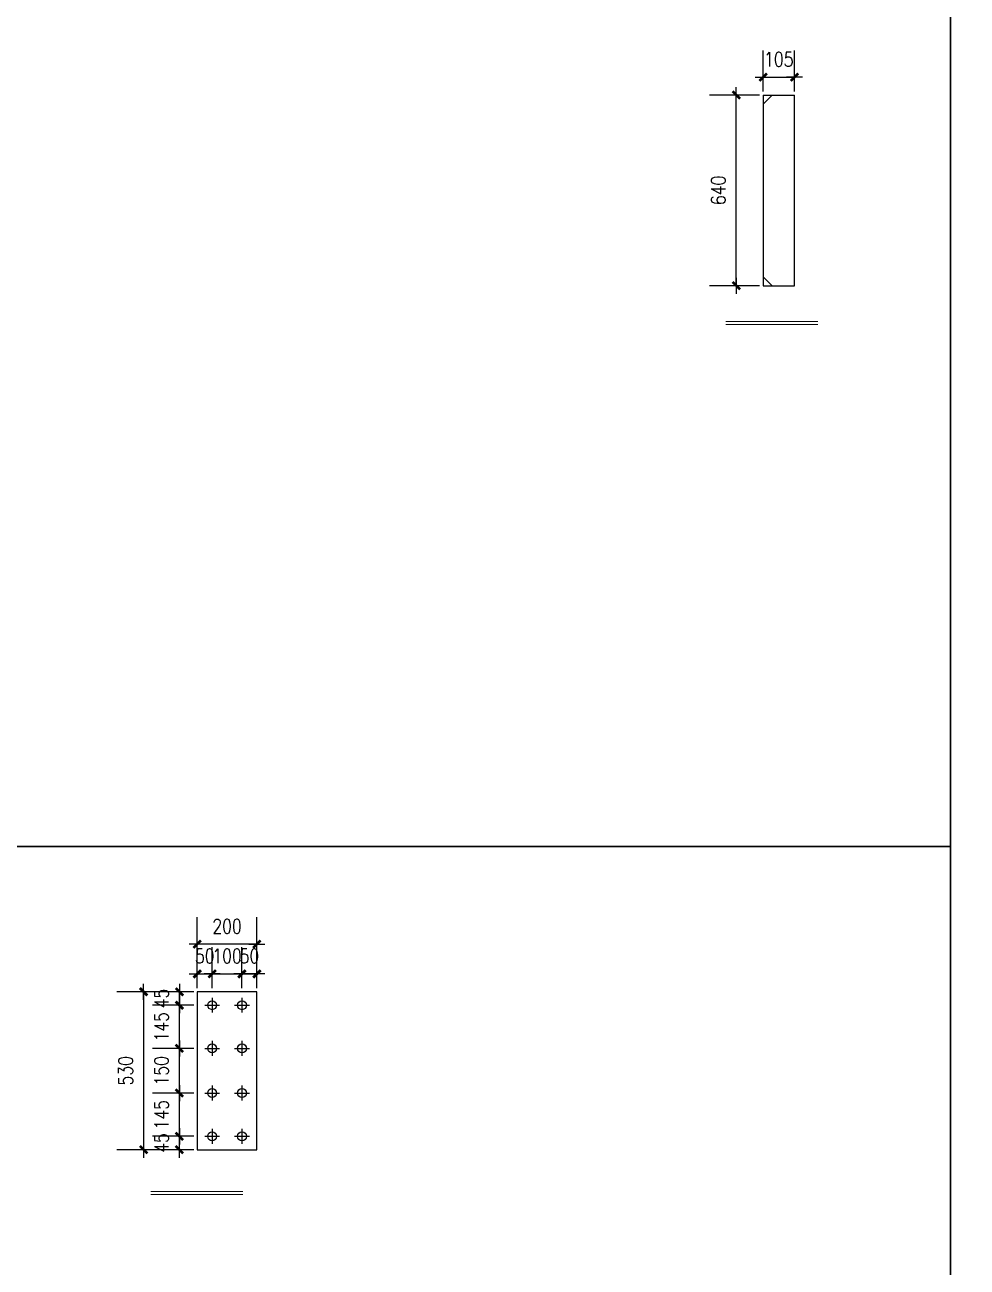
# Model space of a CAD drawing. Header units: millimetres. Extents: x 2287919 to 2522484, y -1845182 to -1736911.
# Drawn here: x 2397607 to 2400770, y -1805924 to -1801754 of the extents above; entities that cross this region are included whole.
import ezdxf

# ---------------------------------------------------------------- set-up
doc = ezdxf.new("R2010")
doc.units = ezdxf.units.MM
doc.header["$LTSCALE"] = 1000
doc.header["$PDMODE"] = 34
doc.styles.add('DIM_FONT', font='simplex.shx', dxfattribs={"width": 0.8, "bigfont": 'hztxt.shx'})
doc.dimstyles.new('WGH(1)', dxfattribs={"dimscale": 1.2, "dimtxt": 100, "dimasz": 0.5, "dimexe": 75, "dimexo": 75, "dimgap": 75, "dimtad": 1, "dimdec": 0, "dimzin": 0, "dimdsep": 46, "dimtxsty": 'DIM_FONT', "dimblk1": '_DIMX', "dimblk2": '_DIMX', "dimsah": 1, "dimcen": 0.09, "dimclrd": 3, "dimclre": 3, "dimclrt": 7, "dimadec": 0, "dimazin": 0, "dimtfac": 1, "dimtdec": 0, "dimtix": 1, "dimtmove": 2, "dimatfit": 3, "dimldrblk": '_DIMX', "dimfxl": 1, "dimtolj": 1, "dimtzin": 0, "dimarcsym": 0})

# ---------------------------------------------------------------- blocks, each defined once
blk = doc.blocks.new('_DIMX')
blk.add_line((-150, 0), (150, 0))
at = {"const_width": 50}
blk.add_lwpolyline([(-70, -70), (70, 70)], dxfattribs=at)
blk = doc.blocks.new('*D384')
at = {"color": 3, "lineweight": -2}
for p, q in [((2398125.6, -1805484.8), (2398125.6, -1805484.6)), ((2398173.6, -1805485), (2398035.6, -1805485)), ((2398125.6, -1805530), (2398125.6, -1805485)), ((2398173.6, -1805530), (2398035.6, -1805530)), ((2398125.6, -1805530.2), (2398125.6, -1805530.4))]:
    blk.add_line(p, q, dxfattribs=at)
at = {"layer": 'Defpoints', "color": 0}
for p in [(2398125.6, -1805485), (2398185.6, -1805485), (2398185.6, -1805530)]:
    blk.add_point(p, dxfattribs=at)
at = {"color": 3, "lineweight": -2, "xscale": 0.18, "yscale": 0.18, "zscale": 0.18}
for p, rotation in [((2398125.6, -1805485), 270), ((2398125.6, -1805530), 90)]:
    blk.add_blockref('_DIMX', p, dxfattribs=dict(at, rotation=rotation))
at = {"color": 7, "insert": (2398065.6, -1805507.5), "char_height": 48, "attachment_point": 5, "rotation": 90, "style": 'DIM_FONT'}
blk.add_mtext('\\A1;45', dxfattribs=at)
blk = doc.blocks.new('*D339')
at = {"color": 3, "lineweight": -2}
for p, q in [((2398173.6, -1805340), (2398035.6, -1805340)), ((2398125.6, -1805339.8), (2398125.6, -1805339.6)), ((2398125.6, -1805485), (2398125.6, -1805340)), ((2398173.6, -1805485), (2398035.6, -1805485)), ((2398125.6, -1805485.2), (2398125.6, -1805485.4))]:
    blk.add_line(p, q, dxfattribs=at)
at = {"layer": 'Defpoints', "color": 0}
for p in [(2398125.6, -1805340), (2398185.6, -1805340), (2398185.6, -1805485)]:
    blk.add_point(p, dxfattribs=at)
at = {"color": 3, "lineweight": -2, "xscale": 0.18, "yscale": 0.18, "zscale": 0.18}
for p, rotation in [((2398125.6, -1805340), 270), ((2398125.6, -1805485), 90)]:
    blk.add_blockref('_DIMX', p, dxfattribs=dict(at, rotation=rotation))
at = {"color": 7, "insert": (2398065.6, -1805412.5), "char_height": 48, "attachment_point": 5, "rotation": 90, "style": 'DIM_FONT'}
blk.add_mtext('\\A1;145', dxfattribs=at)
blk = doc.blocks.new('*D340')
at = {"color": 3, "lineweight": -2}
for p, q in [((2398173.6, -1805190), (2398035.6, -1805190)), ((2398125.6, -1805189.8), (2398125.6, -1805189.6)), ((2398125.6, -1805340), (2398125.6, -1805190)), ((2398173.6, -1805340), (2398035.6, -1805340)), ((2398125.6, -1805340.2), (2398125.6, -1805340.4))]:
    blk.add_line(p, q, dxfattribs=at)
at = {"layer": 'Defpoints', "color": 0}
for p in [(2398125.6, -1805190), (2398185.6, -1805190), (2398185.6, -1805340)]:
    blk.add_point(p, dxfattribs=at)
at = {"color": 3, "lineweight": -2, "xscale": 0.18, "yscale": 0.18, "zscale": 0.18}
for p, rotation in [((2398125.6, -1805190), 270), ((2398125.6, -1805340), 90)]:
    blk.add_blockref('_DIMX', p, dxfattribs=dict(at, rotation=rotation))
at = {"color": 7, "insert": (2398065.6, -1805265), "char_height": 48, "attachment_point": 5, "rotation": 90, "style": 'DIM_FONT'}
blk.add_mtext('\\A1;150', dxfattribs=at)
blk = doc.blocks.new('*D341')
at = {"color": 3, "lineweight": -2}
for p, q in [((2398173.6, -1805045), (2398035.6, -1805045)), ((2398125.6, -1805044.8), (2398125.6, -1805044.6)), ((2398125.6, -1805190), (2398125.6, -1805045)), ((2398173.6, -1805190), (2398035.6, -1805190)), ((2398125.6, -1805190.2), (2398125.6, -1805190.4))]:
    blk.add_line(p, q, dxfattribs=at)
at = {"layer": 'Defpoints', "color": 0}
for p in [(2398125.6, -1805045), (2398185.6, -1805045), (2398185.6, -1805190)]:
    blk.add_point(p, dxfattribs=at)
at = {"color": 3, "lineweight": -2, "xscale": 0.18, "yscale": 0.18, "zscale": 0.18}
for p, rotation in [((2398125.6, -1805045), 270), ((2398125.6, -1805190), 90)]:
    blk.add_blockref('_DIMX', p, dxfattribs=dict(at, rotation=rotation))
at = {"color": 7, "insert": (2398065.6, -1805117.5), "char_height": 48, "attachment_point": 5, "rotation": 90, "style": 'DIM_FONT'}
blk.add_mtext('\\A1;145', dxfattribs=at)
blk = doc.blocks.new('*D385')
at = {"color": 3, "lineweight": -2}
for p, q in [((2398173.6, -1805000), (2398035.6, -1805000)), ((2398125.6, -1804999.8), (2398125.6, -1804999.6)), ((2398125.6, -1805045), (2398125.6, -1805000)), ((2398173.6, -1805045), (2398035.6, -1805045)), ((2398125.6, -1805045.2), (2398125.6, -1805045.4))]:
    blk.add_line(p, q, dxfattribs=at)
at = {"layer": 'Defpoints', "color": 0}
for p in [(2398125.6, -1805000), (2398185.6, -1805000), (2398185.6, -1805045)]:
    blk.add_point(p, dxfattribs=at)
at = {"color": 3, "lineweight": -2, "xscale": 0.18, "yscale": 0.18, "zscale": 0.18}
for p, rotation in [((2398125.6, -1805000), 270), ((2398125.6, -1805045), 90)]:
    blk.add_blockref('_DIMX', p, dxfattribs=dict(at, rotation=rotation))
at = {"color": 7, "insert": (2398065.6, -1805022.5), "char_height": 48, "attachment_point": 5, "rotation": 90, "style": 'DIM_FONT'}
blk.add_mtext('\\A1;45', dxfattribs=at)
blk = doc.blocks.new('*D342')
at = {"color": 3, "lineweight": -2}
for p, q in [((2398185.6, -1804988), (2398185.6, -1804850)), ((2398235.6, -1804988), (2398235.6, -1804850)), ((2398185.4, -1804940), (2398185.2, -1804940)), ((2398185.6, -1804940), (2398235.6, -1804940)), ((2398235.8, -1804940), (2398236, -1804940))]:
    blk.add_line(p, q, dxfattribs=at)
at = {"layer": 'Defpoints', "color": 0}
for p in [(2398235.6, -1804940), (2398185.6, -1805000), (2398235.6, -1805000)]:
    blk.add_point(p, dxfattribs=at)
at = {"color": 3, "lineweight": -2, "xscale": 0.18, "yscale": 0.18, "zscale": 0.18}
blk.add_blockref('_DIMX', (2398185.6, -1804940), dxfattribs=at)
at = {"color": 3, "lineweight": -2, "xscale": 0.18, "yscale": 0.18, "zscale": 0.18, "rotation": 180}
blk.add_blockref('_DIMX', (2398235.6, -1804940), dxfattribs=at)
at = {"color": 7, "insert": (2398210.6, -1804880), "char_height": 48, "attachment_point": 5, "style": 'DIM_FONT'}
blk.add_mtext('\\A1;50', dxfattribs=at)
blk = doc.blocks.new('*D343')
at = {"color": 3, "lineweight": -2}
for p, q in [((2398235.6, -1804988), (2398235.6, -1804850)), ((2398335.6, -1804988), (2398335.6, -1804850)), ((2398235.4, -1804940), (2398235.2, -1804940)), ((2398235.6, -1804940), (2398335.6, -1804940)), ((2398335.8, -1804940), (2398336, -1804940))]:
    blk.add_line(p, q, dxfattribs=at)
at = {"layer": 'Defpoints', "color": 0}
for p in [(2398335.6, -1804940), (2398235.6, -1805000), (2398335.6, -1805000)]:
    blk.add_point(p, dxfattribs=at)
at = {"color": 3, "lineweight": -2, "xscale": 0.18, "yscale": 0.18, "zscale": 0.18}
blk.add_blockref('_DIMX', (2398235.6, -1804940), dxfattribs=at)
at = {"color": 3, "lineweight": -2, "xscale": 0.18, "yscale": 0.18, "zscale": 0.18, "rotation": 180}
blk.add_blockref('_DIMX', (2398335.6, -1804940), dxfattribs=at)
at = {"color": 7, "insert": (2398285.6, -1804880), "char_height": 48, "attachment_point": 5, "style": 'DIM_FONT'}
blk.add_mtext('\\A1;100', dxfattribs=at)
blk = doc.blocks.new('*D386')
at = {"color": 3, "lineweight": -2}
for p, q in [((2398335.6, -1804988), (2398335.6, -1804850)), ((2398385.6, -1804988), (2398385.6, -1804850)), ((2398335.4, -1804940), (2398335.2, -1804940)), ((2398335.6, -1804940), (2398385.6, -1804940)), ((2398385.8, -1804940), (2398386, -1804940))]:
    blk.add_line(p, q, dxfattribs=at)
at = {"layer": 'Defpoints', "color": 0}
for p in [(2398385.6, -1804940), (2398335.6, -1805000), (2398385.6, -1805000)]:
    blk.add_point(p, dxfattribs=at)
at = {"color": 3, "lineweight": -2, "xscale": 0.18, "yscale": 0.18, "zscale": 0.18}
blk.add_blockref('_DIMX', (2398335.6, -1804940), dxfattribs=at)
at = {"color": 3, "lineweight": -2, "xscale": 0.18, "yscale": 0.18, "zscale": 0.18, "rotation": 180}
blk.add_blockref('_DIMX', (2398385.6, -1804940), dxfattribs=at)
at = {"color": 7, "insert": (2398360.6, -1804880), "char_height": 48, "attachment_point": 5, "style": 'DIM_FONT'}
blk.add_mtext('\\A1;50', dxfattribs=at)
blk = doc.blocks.new('*D387')
at = {"color": 3, "lineweight": -2}
for p, q in [((2398185.6, -1804988), (2398185.6, -1804750)), ((2398385.6, -1804988), (2398385.6, -1804750)), ((2398385.4, -1804840), (2398185.8, -1804840))]:
    blk.add_line(p, q, dxfattribs=at)
at = {"layer": 'Defpoints', "color": 0}
for p in [(2398185.6, -1804840), (2398185.6, -1805000), (2398385.6, -1805000)]:
    blk.add_point(p, dxfattribs=at)
at = {"color": 3, "lineweight": -2, "xscale": 0.18, "yscale": 0.18, "zscale": 0.18, "rotation": 180}
blk.add_blockref('_DIMX', (2398185.6, -1804840), dxfattribs=at)
at = {"color": 3, "lineweight": -2, "xscale": 0.18, "yscale": 0.18, "zscale": 0.18}
blk.add_blockref('_DIMX', (2398385.6, -1804840), dxfattribs=at)
at = {"color": 7, "insert": (2398285.6, -1804780), "char_height": 48, "attachment_point": 5, "style": 'DIM_FONT'}
blk.add_mtext('\\A1;200', dxfattribs=at)
blk = doc.blocks.new('*D388')
at = {"color": 3, "lineweight": -2}
for p, q in [((2398173.6, -1805000), (2397915.6, -1805000)), ((2398005.6, -1805000.2), (2398005.6, -1805529.8)), ((2398173.6, -1805530), (2397915.6, -1805530))]:
    blk.add_line(p, q, dxfattribs=at)
at = {"layer": 'Defpoints', "color": 0}
for p in [(2398185.6, -1805000), (2398005.6, -1805530), (2398185.6, -1805530)]:
    blk.add_point(p, dxfattribs=at)
at = {"color": 3, "lineweight": -2, "xscale": 0.18, "yscale": 0.18, "zscale": 0.18}
for p, rotation in [((2398005.6, -1805000), 90), ((2398005.6, -1805530), 270)]:
    blk.add_blockref('_DIMX', p, dxfattribs=dict(at, rotation=rotation))
at = {"color": 7, "insert": (2397945.6, -1805265), "char_height": 48, "attachment_point": 5, "rotation": 90, "style": 'DIM_FONT'}
blk.add_mtext('\\A1;530', dxfattribs=at)
blk = doc.blocks.new('*D1474')
at = {"color": 3, "lineweight": -2}
for p, q in [((2400073, -1801990), (2399905, -1801990)), ((2399995, -1802629.82), (2399995, -1801990.18)), ((2400073, -1802630), (2399905, -1802630))]:
    blk.add_line(p, q, dxfattribs=at)
at = {"layer": 'Defpoints', "color": 0}
for p in [(2399995, -1801990), (2400085, -1801990), (2400085, -1802630)]:
    blk.add_point(p, dxfattribs=at)
at = {"color": 3, "lineweight": -2, "xscale": 0.18, "yscale": 0.18, "zscale": 0.18}
for p, rotation in [((2399995, -1801990), 90), ((2399995, -1802630), 270)]:
    blk.add_blockref('_DIMX', p, dxfattribs=dict(at, rotation=rotation))
at = {"color": 7, "insert": (2399935, -1802310), "char_height": 48, "attachment_point": 5, "rotation": 90, "style": 'DIM_FONT'}
blk.add_mtext('\\A1;640', dxfattribs=at)
blk = doc.blocks.new('*D1475')
at = {"color": 3, "lineweight": -2}
for p, q in [((2400085, -1801978), (2400085, -1801840)), ((2400190, -1801978), (2400190, -1801840)), ((2400084.82, -1801930), (2400084.64, -1801930)), ((2400085, -1801930), (2400190, -1801930)), ((2400190.18, -1801930), (2400190.36, -1801930))]:
    blk.add_line(p, q, dxfattribs=at)
at = {"layer": 'Defpoints', "color": 0}
for p in [(2400190, -1801930), (2400085, -1801990), (2400190, -1801990)]:
    blk.add_point(p, dxfattribs=at)
at = {"color": 3, "lineweight": -2, "xscale": 0.18, "yscale": 0.18, "zscale": 0.18}
blk.add_blockref('_DIMX', (2400085, -1801930), dxfattribs=at)
at = {"color": 3, "lineweight": -2, "xscale": 0.18, "yscale": 0.18, "zscale": 0.18, "rotation": 180}
blk.add_blockref('_DIMX', (2400190, -1801930), dxfattribs=at)
at = {"color": 7, "insert": (2400137.5, -1801870), "char_height": 48, "attachment_point": 5, "style": 'DIM_FONT'}
blk.add_mtext('\\A1;105', dxfattribs=at)

msp = doc.modelspace()

# ---------------------------------------------------------------- linework, layer by layer
for p, q in [((2400085, -1801990), (2400190, -1801990)), ((2400085, -1801990), (2400085, -1802630)), ((2400085, -1802020), (2400115, -1801990)), ((2400189, -1801990), (2400189, -1802630)), ((2400085, -1802600), (2400115, -1802630)), ((2400085, -1802630), (2400190, -1802630)), ((2398185.6, -1805000), (2398185.6, -1805530)), ((2398385.6, -1805000), (2398185.6, -1805000)), ((2398235.6, -1805020), (2398235.6, -1805070)), ((2398335.6, -1805020), (2398335.6, -1805070)), ((2398385.6, -1805530), (2398385.6, -1805000)), ((2398210.6, -1805045), (2398260.6, -1805045)), ((2398310.6, -1805045), (2398360.6, -1805045)), ((2398210.6, -1805190), (2398260.6, -1805190)), ((2398235.6, -1805165), (2398235.6, -1805215)), ((2398310.6, -1805190), (2398360.6, -1805190)), ((2398335.6, -1805165), (2398335.6, -1805215)), ((2398235.6, -1805315), (2398235.6, -1805365)), ((2398335.6, -1805315), (2398335.6, -1805365)), ((2398210.6, -1805340), (2398260.6, -1805340)), ((2398310.6, -1805340), (2398360.6, -1805340)), ((2398235.6, -1805460), (2398235.6, -1805510)), ((2398335.6, -1805460), (2398335.6, -1805510)), ((2398210.6, -1805485), (2398260.6, -1805485)), ((2398310.6, -1805485), (2398360.6, -1805485)), ((2398185.6, -1805530), (2398385.6, -1805530))]:
    msp.add_line(p, q)
at = {"lineweight": 15}
for p, q in [((2399960, -1802750), (2400268.5, -1802750)), ((2399960, -1802760), (2400268.5, -1802760)), ((2398030.3, -1805670), (2398338.8, -1805670)), ((2398030.3, -1805680), (2398338.8, -1805680))]:
    msp.add_line(p, q, dxfattribs=at)
for points in [[(2394773.9, -1800312), (2400713.9, -1800312), (2400713.9, -1804512), (2394773.9, -1804512)], [(2400713.9, -1800312), (2415563.9, -1800312), (2415563.9, -1810812), (2400713.9, -1810812)], [(2394773.9, -1804512), (2400713.9, -1804512), (2400713.9, -1808712), (2394773.9, -1808712)]]:
    msp.add_lwpolyline(points, close=True)
for centre in [(2398235.6, -1805045), (2398335.6, -1805045), (2398235.6, -1805190), (2398335.6, -1805190), (2398235.6, -1805340), (2398335.6, -1805340), (2398235.6, -1805485), (2398335.6, -1805485)]:
    msp.add_circle(centre, 15)

# ---------------------------------------------------------------- dimensions: what is measured, and where the dimension line sits
at = {"color": 1}
for p1, p2, distance, picture, middle in [((2400085, -1801990), (2400190, -1801990), 60, '*D1475', (2400137.5, -1801870)), ((2400085, -1802630), (2400085, -1801990), 90, '*D1474', (2399935, -1802310)), ((2398385.6, -1805000), (2398185.6, -1805000), -160, '*D387', (2398285.6, -1804780)), ((2398185.6, -1805000), (2398185.6, -1805530), -180, '*D388', (2397945.6, -1805265))]:
    dim = msp.add_aligned_dim(p1=p1, p2=p2, distance=distance, dimstyle='WGH(1)', override={"dimtxt": 40, "dimasz": 0.15, "dimexo": 10, "dimgap": 30}, dxfattribs=at)
    dim.commit()
    dim.dimension.update_dxf_attribs({"geometry": picture, "text_midpoint": middle})
for base, p1, p2, picture, middle in [((2398235.6, -1804940), (2398185.6, -1805000), (2398235.6, -1805000), '*D342', (2398210.6, -1804880)), ((2398335.6, -1804940), (2398235.6, -1805000), (2398335.6, -1805000), '*D343', (2398285.6, -1804880)), ((2398385.6, -1804940), (2398335.6, -1805000), (2398385.6, -1805000), '*D386', (2398360.6, -1804880))]:
    dim = msp.add_linear_dim(base=base, p1=p1, p2=p2, dimstyle='WGH(1)', override={"dimtxt": 40, "dimasz": 0.15, "dimexo": 10, "dimgap": 30}, dxfattribs=at)
    dim.commit()
    dim.dimension.update_dxf_attribs({"geometry": picture, "text_midpoint": middle})
for base, p1, p2, picture, middle in [((2398125.6, -1805000), (2398185.6, -1805045), (2398185.6, -1805000), '*D385', (2398065.6, -1805022.5)), ((2398125.6, -1805045), (2398185.6, -1805190), (2398185.6, -1805045), '*D341', (2398065.6, -1805117.5)), ((2398125.6, -1805190), (2398185.6, -1805340), (2398185.6, -1805190), '*D340', (2398065.6, -1805265)), ((2398125.6, -1805340), (2398185.6, -1805485), (2398185.6, -1805340), '*D339', (2398065.6, -1805412.5)), ((2398125.6, -1805485), (2398185.6, -1805530), (2398185.6, -1805485), '*D384', (2398065.6, -1805507.5))]:
    dim = msp.add_linear_dim(base=base, p1=p1, p2=p2, angle=90, dimstyle='WGH(1)', override={"dimtxt": 40, "dimasz": 0.15, "dimexo": 10, "dimgap": 30}, dxfattribs=at)
    dim.commit()
    dim.dimension.update_dxf_attribs({"geometry": picture, "text_midpoint": middle})

doc.saveas('drawing.dxf')
